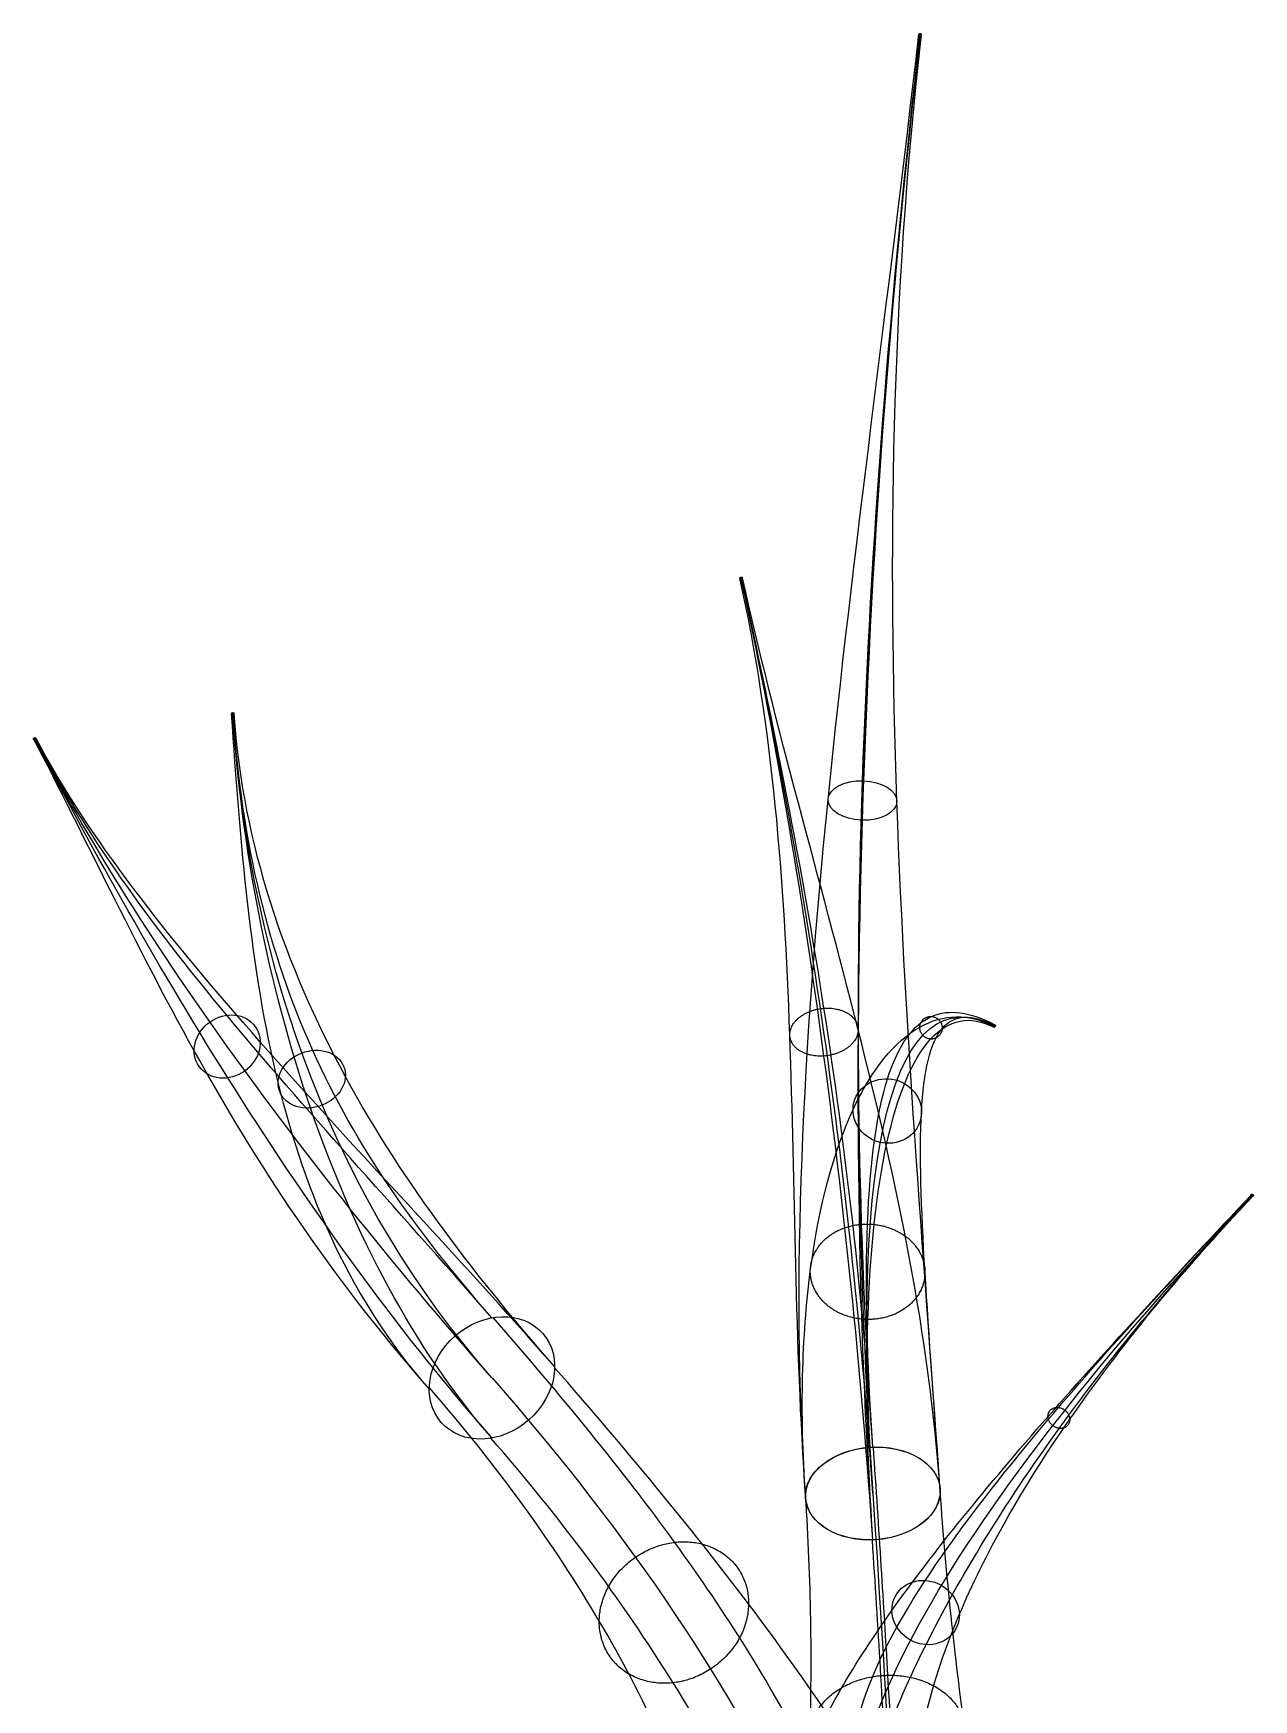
# Model space of a CAD drawing. Header units: inches. Extents: x -26 to 25.3, y -39.2 to 17.5.
# Drawn here: x -3.41 to 5.77, y 4.93 to 17.48 of the extents above; entities that cross this region are included whole.
import ezdxf

# ---------------------------------------------------------------- set-up
doc = ezdxf.new("R2010")
doc.units = ezdxf.units.IN
doc.header["$MEASUREMENT"] = 0
doc.layers.add('Default', color=7, linetype='Continuous', true_color=0xffffff)

msp = doc.modelspace()

# ---------------------------------------------------------------- linework, layer by layer
at = {"layer": 'Default', "extrusion": (0.102104, 0.888392, 0.447587)}
msp.add_circle((-1.247, 37.866, 38.78), 0.01, dxfattribs=at)
at = {"layer": 'Default', "extrusion": (-0.155395, 0.702012, 0.695005)}
msp.add_circle((-4.76, 27.28, 43.956), 0.01, dxfattribs=at)
at = {"layer": 'Default', "extrusion": (-0.043163, 0.636604, 0.769982)}
msp.add_circle((1.072, 27.069, 52.187), 0.01, dxfattribs=at)
at = {"layer": 'Default', "extrusion": (-0.191576, 0.363195, 0.911805)}
msp.add_circle((-2.665, 13.615, 60.302), 0.01, dxfattribs=at)
at = {"layer": 'Default', "extrusion": (0.026601, 0.817494, 0.575322)}
msp.add_circle((-2.446, 32.281, 37.115), 0.259, dxfattribs=at)
at = {"layer": 'Default', "extrusion": (-0.281866, 0.394221, 0.874724)}
msp.add_circle((-4.137, 18.705, 52.635), 0.259, dxfattribs=at)
at = {"layer": 'Default', "extrusion": (0.209507, -0.108501, 0.971769)}
msp.add_circle((10.638, 13.671, 51.187), 0.01, dxfattribs=at)
at = {"layer": 'Default', "extrusion": (-0.210327, 0.539494, 0.815297)}
msp.add_circle((-2.259, 23.436, 49.273), 0.259, dxfattribs=at)
at = {"layer": 'Default', "extrusion": (0.089968, 0.346621, 0.933681)}
msp.add_circle((-0.566, 7.966, 48.186), 0.259, dxfattribs=at)
at = {"layer": 'Default', "extrusion": (0.447845, 0.474916, 0.757555)}
msp.add_circle((1.795, 30.216, 50.849), 0.01, dxfattribs=at)
at = {"layer": 'Default', "extrusion": (-0.369199, 0.421112, 0.828467)}
msp.add_circle((-4.875, 23.384, 44.417), 0.508, dxfattribs=at)
msp.add_circle((-4.875, 23.384, 44.417), 0.508, dxfattribs=at)
msp.add_circle((-4.875, 23.384, 44.417), 0.508, dxfattribs=at)
at = {"layer": 'Default', "extrusion": (-0.049622, 0.724488, 0.687499)}
for radius in [0.508, 0.508, 0.508, 0.507]:
    msp.add_circle((-3.342, 27.268, 34.445), radius, dxfattribs=at)
at = {"layer": 'Default', "extrusion": (0.199357, 0.352218, 0.914439)}
msp.add_circle((-0.124, 15.07, 50.077), 0.259, dxfattribs=at)
at = {"layer": 'Default', "extrusion": (0.886021, -0.285775, 0.365101)}
msp.add_arc((37.351, 12.54, 16.598), 41.019, 118.7361, 137.6019, dxfattribs=at)
at = {"layer": 'Default', "extrusion": (0.193007, -0.668416, 0.71831)}
msp.add_arc((-83.392, 47.796, 27.463), 89.034, 351.18104, 357.39469, dxfattribs=at)
at = {"layer": 'Default', "extrusion": (-0.524443, 0.641539, -0.55981)}
msp.add_arc((-28.148, 44.969, -23.235), 23.47, 358.8932, 21.6845, dxfattribs=at)
at = {"layer": 'Default', "extrusion": (0.408246, 0.87432, -0.262488)}
msp.add_arc((-48.167, 80.496, -6.653), 59.684, 329.15664, 340.8983, dxfattribs=at)
at = {"layer": 'Default', "extrusion": (0.955061, 0.235821, -0.179575)}
msp.add_arc((-2.143, 51.481, -3.505), 11.072, 314.3355, 8.9492, dxfattribs=at)
at = {"layer": 'Default', "extrusion": (-0.532638, 0.822231, -0.200582)}
msp.add_arc((-27.798, 42.964, -7.577), 23.558, 2.7033, 39.3516, dxfattribs=at)
at = {"layer": 'Default', "extrusion": (0.237244, 0.904617, -0.354094)}
msp.add_arc((39.083, 29.671, -11.008), 42.056, 152.3578, 175.5039, dxfattribs=at)
at = {"layer": 'Default', "extrusion": (0.989531, 0.129063, -0.064585)}
msp.add_arc((22.46, 26.369, 0.903), 23.818, 133.546, 159.1125, dxfattribs=at)
at = {"layer": 'Default'}
for points in [[(2.399, 6.462, 43.466), (2.286, 8.103, 45.023), (2.483, 11.621, 47.903), (3.024, 15.474, 50.212), (3.253, 17.473, 51.219)], [(2.906, 6.131, 43.851), (2.793, 7.781, 45.417), (2.742, 11.475, 48.118), (3.034, 15.469, 50.22), (3.263, 17.468, 51.227)], [(2.906, 6.83, 43.115), (2.795, 8.441, 44.644), (2.742, 11.737, 47.667), (3.033, 15.475, 50.201), (3.263, 17.477, 51.209)], [(3.413, 6.499, 43.5), (3.302, 8.12, 45.038), (3.001, 11.591, 47.882), (3.043, 15.471, 50.21), (3.273, 17.471, 51.218)], [(2.399, 6.462, 43.466), (2.241, 8.775, 45.661), (2.406, 11.108, 47.921), (1.905, 13.373, 50.163)], [(2.906, 6.83, 43.115), (2.746, 9.165, 45.331), (2.415, 11.123, 47.921), (1.915, 13.381, 50.157)], [(2.906, 6.131, 43.851), (2.746, 8.459, 46.06), (2.415, 11.107, 47.933), (1.915, 13.367, 50.171)], [(3.413, 6.499, 43.5), (3.251, 8.849, 45.731), (2.424, 11.121, 47.933), (1.925, 13.375, 50.165)], [(-0.433, 7.267, 49.727), (-1.019, 7.934, 51.041), (-1.706, 9.506, 53.736), (-1.855, 11.366, 56.258), (-1.922, 12.355, 57.455)], [(0.038, 6.899, 50.124), (-0.544, 7.563, 51.43), (-1.46, 9.308, 53.921), (-1.846, 11.358, 56.264), (-1.913, 12.347, 57.462)], [(0.038, 7.804, 49.664), (-0.529, 8.45, 50.936), (-1.434, 9.724, 53.611), (-1.845, 11.371, 56.25), (-1.912, 12.363, 57.449)], [(0.51, 7.436, 50.061), (-0.053, 8.079, 51.325), (-1.188, 9.526, 53.795), (-1.836, 11.363, 56.257), (-1.902, 12.355, 57.456)], [(0.038, 7.804, 49.664), (-0.717, 8.666, 51.359), (-2.051, 10.114, 54.962), (-3.013, 11.434, 58.712), (-3.403, 12.174, 60.57)], [(-0.433, 7.267, 49.727), (-1.192, 8.132, 51.429), (-2.298, 9.848, 55.011), (-3.023, 11.424, 58.714), (-3.413, 12.164, 60.572)], [(0.038, 6.899, 50.124), (-0.711, 7.754, 51.806), (-2.039, 9.638, 55.165), (-3.012, 11.415, 58.718), (-3.403, 12.155, 60.578)], [(0.51, 7.436, 50.061), (-0.236, 8.288, 51.736), (-1.792, 9.904, 55.116), (-3.003, 11.425, 58.716), (-3.393, 12.166, 60.575)]]:
    msp.add_open_spline(points, degree=3, dxfattribs=at)
at = {"layer": 'Default', "extrusion": (-0.09983, 0.714898, 0.692065)}
msp.add_rational_spline([(2.538, 9.775, 47), (2.796, 9.793, 47.018), (2.795, 9.973, 46.832), (2.795, 10.153, 46.646), (2.538, 10.135, 46.629), (2.28, 10.116, 46.611), (2.281, 9.936, 46.797), (2.281, 9.756, 46.983), (2.538, 9.775, 47)], [1, 0.707106781187, 1, 0.707106781187, 1, 0.707106781187, 1, 0.707106781187, 1], degree=2, knots=[0, 0, 0, 0.797179, 0.797179, 1.594358, 1.594358, 2.391537, 2.391537, 3.188717, 3.188717, 3.188717], dxfattribs=at)
at = {"layer": 'Default'}
for points, knots in [([(2.399, 6.462, 43.466), (2.355, 7.099, 44.07), (2.39, 8.255, 45.445), (2.726, 9.472, 47.835), (3.243, 10.091, 50.399), (3.628, 10.096, 52.127), (3.81, 10.002, 52.97)], [0, 0, 0, 0, 2.600377, 5.276738, 7.9531, 10.553476, 10.553476, 10.553476, 10.553476]), ([(2.906, 6.83, 43.115), (2.861, 7.486, 43.737), (2.834, 8.63, 45.195), (2.987, 9.71, 47.734), (3.317, 10.159, 50.387), (3.639, 10.106, 52.126), (3.82, 10.012, 52.969)], [0, 0, 0, 0, 2.600377, 5.276738, 7.9531, 10.553476, 10.553476, 10.553476, 10.553476]), ([(2.906, 6.131, 43.851), (2.865, 6.731, 44.421), (2.839, 7.867, 45.673), (2.98, 9.209, 47.886), (3.309, 10.014, 50.382), (3.637, 10.086, 52.125), (3.819, 9.992, 52.967)], [0, 0, 0, 0, 2.600377, 5.276738, 7.9531, 10.553476, 10.553476, 10.553476, 10.553476]), ([(3.413, 6.499, 43.5), (3.37, 7.118, 44.088), (3.283, 8.242, 45.423), (3.241, 9.447, 47.784), (3.383, 10.082, 50.37), (3.648, 10.095, 52.123), (3.829, 10.001, 52.966)], [0, 0, 0, 0, 2.600377, 5.276738, 7.9531, 10.553476, 10.553476, 10.553476, 10.553476]), ([(2.303, 3.502, 44.665), (2.215, 3.748, 45.908), (2.272, 4.354, 48.404), (2.967, 5.557, 51.986), (4.157, 7.015, 55.301), (5.195, 8.136, 57.304), (5.754, 8.728, 58.249)], [0, 0, 0, 0, 3.742923, 7.534319, 11.325716, 15.068639, 15.068639, 15.068639, 15.068639]), ([(2.809, 3.011, 44.798), (2.722, 3.256, 46.033), (2.717, 3.917, 48.497), (3.223, 5.298, 52.026), (4.226, 6.941, 55.308), (5.204, 8.125, 57.305), (5.763, 8.718, 58.25)], [0, 0, 0, 0, 3.742923, 7.534319, 11.325716, 15.068639, 15.068639, 15.068639, 15.068639]), ([(2.809, 4.007, 44.601), (2.724, 4.246, 45.807), (2.718, 4.772, 48.241), (3.216, 5.778, 51.83), (4.219, 7.067, 55.238), (5.203, 8.143, 57.295), (5.762, 8.735, 58.24)], [0, 0, 0, 0, 3.742923, 7.534319, 11.325716, 15.068639, 15.068639, 15.068639, 15.068639]), ([(3.316, 3.516, 44.734), (3.231, 3.753, 45.932), (3.163, 4.335, 48.334), (3.472, 5.52, 51.87), (4.288, 6.993, 55.245), (5.213, 8.132, 57.296), (5.771, 8.725, 58.241)], [0, 0, 0, 0, 3.742923, 7.534319, 11.325716, 15.068639, 15.068639, 15.068639, 15.068639]), ([(3.1, 1.55, 34.366), (3.119, 2.057, 35.675), (3.02, 3.049, 38.313), (2.457, 4.535, 42.243), (1.482, 6.088, 46.072), (0.567, 7.212, 48.5), (0.047, 7.805, 49.667)], [0, 0, 0, 0, 4.236514, 8.494745, 12.752976, 16.98949, 16.98949, 16.98949, 16.98949]), ([(4.105, 0.608, 34.717), (4.124, 1.13, 36.064), (3.96, 2.21, 38.754), (3.197, 3.899, 42.684), (2.024, 5.638, 46.465), (1.037, 6.826, 48.881), (0.51, 7.428, 50.065)], [0, 0, 0, 0, 4.236514, 8.494745, 12.752976, 16.98949, 16.98949, 16.98949, 16.98949]), ([(2.095, 0.618, 34.742), (2.114, 1.116, 36.028), (2.079, 2.147, 38.597), (1.71, 3.789, 42.419), (0.93, 5.509, 46.167), (0.082, 6.687, 48.566), (-0.433, 7.275, 49.722)], [0, 0, 0, 0, 4.236514, 8.494745, 12.752976, 16.98949, 16.98949, 16.98949, 16.98949]), ([(3.1, -0.324, 35.093), (3.119, 0.189, 36.417), (3.019, 1.308, 39.038), (2.451, 3.153, 42.86), (1.471, 5.059, 46.56), (0.552, 6.301, 48.947), (0.03, 6.898, 50.121)], [0, 0, 0, 0, 4.236514, 8.494745, 12.752976, 16.98949, 16.98949, 16.98949, 16.98949]), ([(3.1, 1.55, 34.366), (3.111, 1.856, 35.155), (3.121, 2.498, 36.728), (3.095, 3.647, 39.032), (3.026, 5.057, 41.215), (2.953, 6.204, 42.521), (2.91, 6.83, 43.115)], [0, 0, 0, 0, 2.648728, 5.31404, 7.979352, 10.62808, 10.62808, 10.62808, 10.62808]), ([(2.095, 0.618, 34.742), (2.107, 0.935, 35.56), (2.179, 1.661, 37.166), (2.338, 3.014, 39.448), (2.455, 4.613, 41.57), (2.443, 5.827, 42.858), (2.399, 6.465, 43.463)], [0, 0, 0, 0, 2.648728, 5.31404, 7.979352, 10.62808, 10.62808, 10.62808, 10.62808]), ([(4.105, 0.608, 34.717), (4.117, 0.929, 35.545), (4.065, 1.665, 37.172), (3.85, 3.029, 39.473), (3.593, 4.636, 41.604), (3.457, 5.854, 42.894), (3.413, 6.496, 43.503)], [0, 0, 0, 0, 2.648728, 5.31404, 7.979352, 10.62808, 10.62808, 10.62808, 10.62808]), ([(3.1, -0.324, 35.093), (3.112, 0.008, 35.95), (3.123, 0.827, 37.61), (3.094, 2.396, 39.889), (3.022, 4.192, 41.959), (2.946, 5.478, 43.231), (2.902, 6.131, 43.851)], [0, 0, 0, 0, 2.648728, 5.31404, 7.979352, 10.62808, 10.62808, 10.62808, 10.62808])]:
    msp.add_open_spline(points, degree=3, knots=knots, dxfattribs=at)
at = {"layer": 'Default', "extrusion": (0.154973, 0.119164, 0.980705)}
msp.add_rational_spline([(3.34, 9.903, 50.428), (3.425, 9.898, 50.415), (3.428, 9.983, 50.405), (3.431, 10.068, 50.394), (3.347, 10.073, 50.407), (3.262, 10.078, 50.419), (3.259, 9.993, 50.43), (3.256, 9.908, 50.441), (3.34, 9.903, 50.428)], [1, 0.707106781187, 1, 0.707106781187, 1, 0.707106781187, 1, 0.707106781187, 1], degree=2, knots=[0, 0, 0, 0.797179, 0.797179, 1.594358, 1.594358, 2.391537, 2.391537, 3.188717, 3.188717, 3.188717], dxfattribs=at)
at = {"layer": 'Default', "extrusion": (0.019748, 0.553864, 0.832373)}
msp.add_rational_spline([(2.868, 7.791, 45.707), (3.3, 7.787, 45.699), (3.298, 8.147, 45.46), (3.297, 8.506, 45.221), (2.865, 8.51, 45.229), (2.434, 8.513, 45.237), (2.435, 8.154, 45.476), (2.436, 7.794, 45.715), (2.868, 7.791, 45.707)], [1, 0.707106781187, 1, 0.707106781187, 1, 0.707106781187, 1, 0.707106781187, 1], degree=2, knots=[0, 0, 0, 0.797179, 0.797179, 1.594358, 1.594358, 2.391537, 2.391537, 3.188717, 3.188717, 3.188717], dxfattribs=at)
at = {"layer": 'Default', "extrusion": (-0.328595, -0.419312, -0.846287)}
msp.add_rational_spline([(4.304, 7.128, 55.2), (4.222, 7.138, 55.226), (4.224, 7.059, 55.264), (4.227, 6.981, 55.302), (4.309, 6.971, 55.275), (4.391, 6.961, 55.248), (4.388, 7.04, 55.21), (4.385, 7.118, 55.173), (4.304, 7.128, 55.2)], [1, 0.707106781187, 1, 0.707106781187, 1, 0.707106781187, 1, 0.707106781187, 1], degree=2, knots=[0, 0, 0, 0.797179, 0.797179, 1.594358, 1.594358, 2.391537, 2.391537, 3.188717, 3.188717, 3.188717], dxfattribs=at)
at = {"layer": 'Default', "extrusion": (0.276963, -0.412358, -0.867901)}
msp.add_rational_spline([(1.414, 6.113, 46.048), (0.852, 6.049, 45.899), (0.846, 5.52, 46.149), (0.841, 4.991, 46.398), (1.403, 5.055, 46.547), (1.965, 5.12, 46.696), (1.97, 5.649, 46.446), (1.976, 6.178, 46.197), (1.414, 6.113, 46.048)], [1, 0.707106781187, 1, 0.707106781187, 1, 0.707106781187, 1, 0.707106781187, 1], degree=2, knots=[0, 0, 0, 1.57865, 1.57865, 3.157301, 3.157301, 4.735951, 4.735951, 6.314601, 6.314601, 6.314601], dxfattribs=at)
at = {"layer": 'Default', "extrusion": (-0.034275, 0.644871, 0.763522)}
msp.add_rational_spline([(3.019, 5.112, 41.182), (2.434, 5.101, 41.165), (2.432, 4.654, 41.543), (2.43, 4.207, 41.92), (3.015, 4.218, 41.937), (3.599, 4.23, 41.953), (3.601, 4.677, 41.576), (3.603, 5.123, 41.199), (3.019, 5.112, 41.182)], [1, 0.707106781187, 1, 0.707106781187, 1, 0.707106781187, 1, 0.707106781187, 1], degree=2, knots=[0, 0, 0, 1.57865, 1.57865, 3.157301, 3.157301, 4.735951, 4.735951, 6.314601, 6.314601, 6.314601], dxfattribs=at)

doc.saveas('drawing.dxf')
